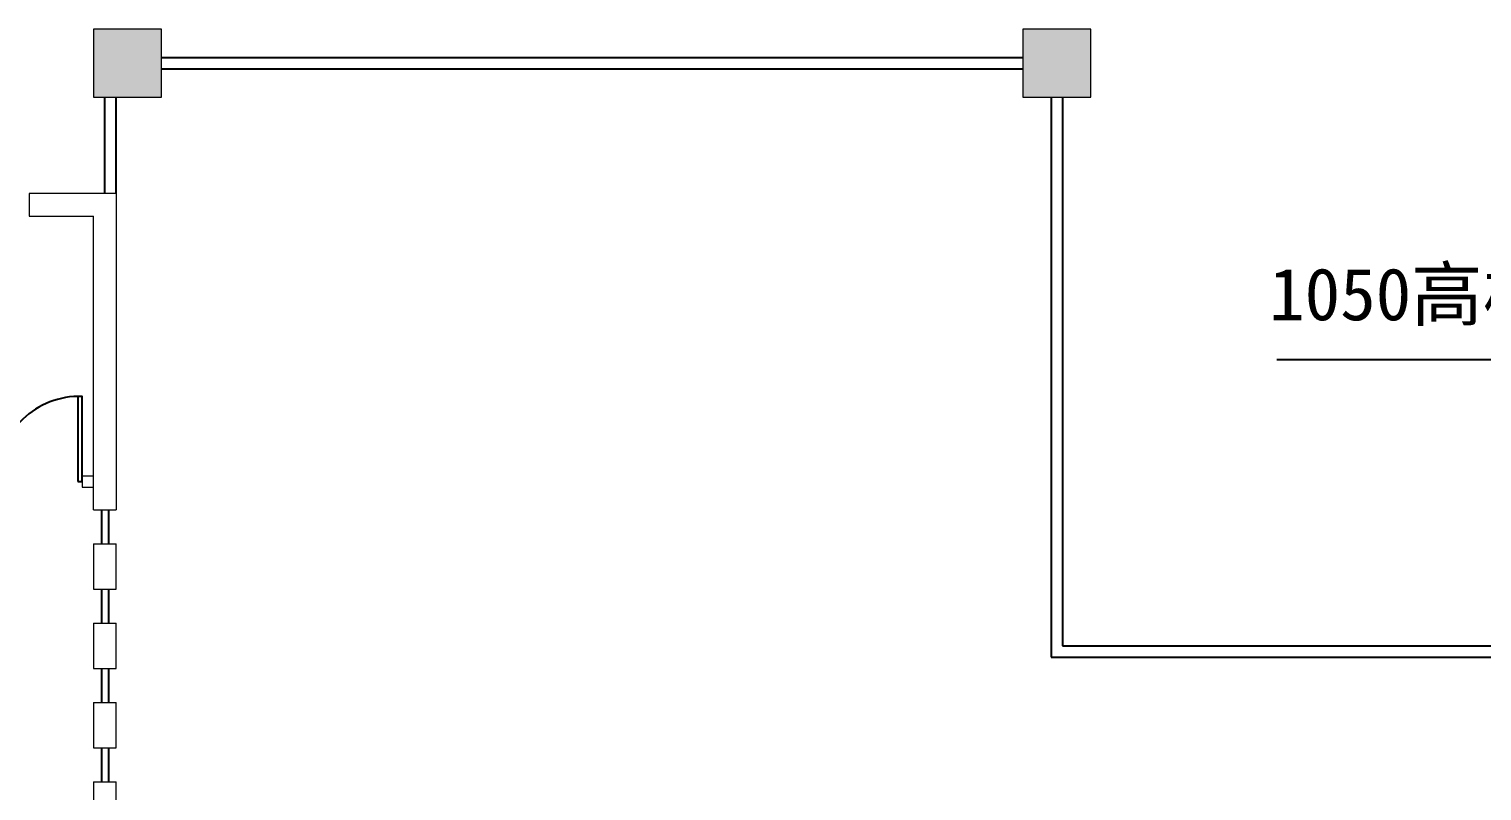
# Model space of a CAD drawing. Extents: x 1487452 to 1619693, y 165319 to 350168.
# Drawn here: x 1534736 to 1547556, y 291416 to 298136 of the extents above; entities that cross this region are included whole.
import ezdxf
from ezdxf.enums import TextEntityAlignment as Align

# ---------------------------------------------------------------- set-up
doc = ezdxf.new("R2010")
doc.units = 0
doc.header["$LTSCALE"] = 1000
doc.header["$MEASUREMENT"] = 0
doc.layers.get('0').update_dxf_attribs({"linetype": 'CONTINUOUS'})
doc.layers.add('Dim3', color=30, linetype='CONTINUOUS')
doc.styles.add('黑体', font='SIMHEI.TTF')

msp = doc.modelspace()

# ---------------------------------------------------------------- hatches: boundary and pattern name
at = {"lineweight": 13}
for points in [[(1535306, 297535.6), (1535906, 297535.6), (1535906, 298135.6), (1535306, 298135.6)], [(1543506, 297535.6), (1544106, 297535.6), (1544106, 298135.6), (1543506, 298135.6)]]:
    msp.add_hatch(color=256, dxfattribs=at).paths.add_polyline_path(points)

# ---------------------------------------------------------------- linework, layer by layer
for p, q in [((1535906, 298135.6), (1535306, 298135.6)), ((1535306, 298135.6), (1535306, 297535.6)), ((1535906, 297535.6), (1535906, 298135.6)), ((1544106, 298135.6), (1543506, 298135.6)), ((1543506, 298135.6), (1543506, 297535.6)), ((1544106, 297535.6), (1544106, 298135.6)), ((1535306, 297535.6), (1535906, 297535.6)), ((1543506, 297535.6), (1544106, 297535.6)), ((1535505.9, 296685.6), (1534736, 296685.6)), ((1534736, 296685.6), (1534736, 296485.6)), ((1535505.9, 296685.6), (1535505.9, 293895.6)), ((1534736, 296485.6), (1535305.9, 296485.6)), ((1535306, 293895.6), (1535305.9, 296485.6)), ((1535205.9, 294195.6), (1535205.9, 294095.6)), ((1535205.9, 294195.6), (1535305.9, 294195.6)), ((1535205.9, 294095.6), (1535305.9, 294095.6)), ((1535305.9, 293895.6), (1535505.9, 293895.6)), ((1535305.9, 293595.6), (1535505.9, 293595.6)), ((1535306, 293595.6), (1535306, 293195.6)), ((1535505.9, 293195.6), (1535505.9, 293595.6)), ((1535305.9, 293195.6), (1535505.9, 293195.6)), ((1535305.9, 292895.6), (1535505.9, 292895.6)), ((1535306, 292895.6), (1535306, 292495.6)), ((1535505.9, 292495.6), (1535505.9, 292895.6)), ((1535305.9, 292495.6), (1535505.9, 292495.6)), ((1535305.9, 292195.6), (1535505.9, 292195.6)), ((1535306, 292195.6), (1535306, 291795.6)), ((1535505.9, 291795.6), (1535505.9, 292195.6)), ((1535305.9, 291795.6), (1535505.9, 291795.6)), ((1535305.9, 291495.6), (1535505.9, 291495.6)), ((1535306, 291495.6), (1535306, 291335.6)), ((1535505.9, 291335.6), (1535505.9, 291495.6))]:
    msp.add_line(p, q, dxfattribs=at)
at = {"layer": 'Dim3', "color": 251, "ltscale": 0.4}
for p, q in [((1535906, 297885.6), (1543506, 297885.6)), ((1535906, 297785.6), (1543506, 297785.6)), ((1535405.9, 296685.6), (1535405.9, 297535.6)), ((1535505.9, 296685.6), (1535505.9, 297535.6)), ((1543756, 297535.6), (1543756, 292595.6)), ((1543856, 297535.6), (1543856, 292695.6)), ((1549955.9, 295218.2), (1545745.2, 295218.2)), ((1543856, 292695.6), (1557256, 292695.6)), ((1543756, 292595.6), (1557256, 292595.6))]:
    msp.add_line(p, q, dxfattribs=at)
at = {"layer": 'Dim3', "color": 250, "ltscale": 0.4}
for p, q in [((1535375.9, 293895.6), (1535375.9, 293595.6)), ((1535435.9, 293895.6), (1535435.9, 293595.6)), ((1535375.9, 293195.6), (1535375.9, 292895.6)), ((1535435.9, 293195.6), (1535435.9, 292895.6)), ((1535375.9, 292495.6), (1535375.9, 292195.6)), ((1535435.9, 292495.6), (1535435.9, 292195.6)), ((1535375.9, 291795.6), (1535375.9, 291495.6)), ((1535435.9, 291795.6), (1535435.9, 291495.6))]:
    msp.add_line(p, q, dxfattribs=at)
at = {"layer": 'Dim3', "color": 251, "ltscale": 0.4}
msp.add_lwpolyline([(1535165.9, 294145.6), (1535205.9, 294145.6), (1535205.9, 294895.6), (1535165.9, 294895.6)], close=True, dxfattribs=at)
msp.add_arc((1535180.7, 294170.6), 725.1, 91.16301, 181.9757, dxfattribs=at)

# ---------------------------------------------------------------- texts
at = {"layer": 'Dim3', "color": 251, "ltscale": 0.4, "style": '黑体'}
msp.add_text('1050高栏杆', height=460.8, dxfattribs=at).set_placement((1545678.1, 295797.5), align=Align.MIDDLE_LEFT)

doc.saveas('drawing.dxf')
